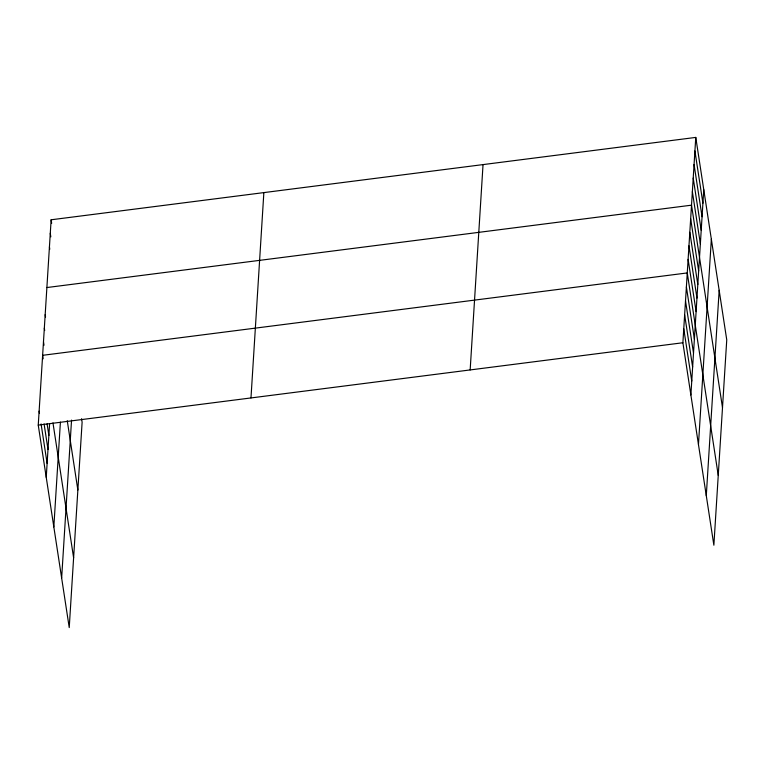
<?xml version="1.0" encoding="UTF-8"?>
<svg xmlns="http://www.w3.org/2000/svg" width="765" height="765" viewBox="0 0 765 765"><rect width="100%" height="100%" fill="white"/><g stroke="black" fill="none" stroke-linecap="round" stroke-linejoin="round"><path stroke-width="1.15" d="M81.568 418.704L82.113 422.251L69.233 627.587L38.25 425.12L51.131 219.785L695.768 137.413L726.75 339.88L713.869 545.216L682.887 342.749L695.768 137.413M46.244 477.35L49.601 423.829M53.827 526.932L60.406 422.108M61.649 578.015L71.547 420.109M250.977 397.943L263.858 192.598M470.159 369.935L483.04 164.599M690.881 394.979L703.762 189.643M698.464 444.561L711.345 239.216M706.286 495.634L719.167 290.298M46.885 287.544L691.522 205.173L722.495 407.64M38.25 425.12L682.887 342.749M694.916 150.963L702.911 203.194M694.065 164.513L702.06 216.744M693.214 178.073L701.209 230.303M692.363 191.623L700.357 243.853M690.671 218.723L698.655 270.953M689.82 232.283L697.814 284.513M688.969 245.833L696.963 298.063M688.118 259.383L696.112 311.613M718.249 475.4L687.266 272.933L42.63 355.314L43.165 358.795M686.387 286.894L694.381 339.125M685.517 300.865L693.511 353.095M684.637 314.826L692.631 367.057M683.767 328.787L691.751 381.018M51.131 219.785L51.666 223.265M50.28 233.335L50.815 236.825M49.429 246.894L49.782 249.208M67.253 420.702L77.858 490.011M45.183 314.654L45.537 316.978M44.332 328.204L44.686 330.528M43.481 341.754L44.016 345.235M52.967 422.882L73.612 557.771M47.095 423.858L48.874 435.467M44.083 423.896L47.994 449.428M39.13 411.159L39.484 413.483M41.081 423.925L47.114 463.389"/></g></svg>
